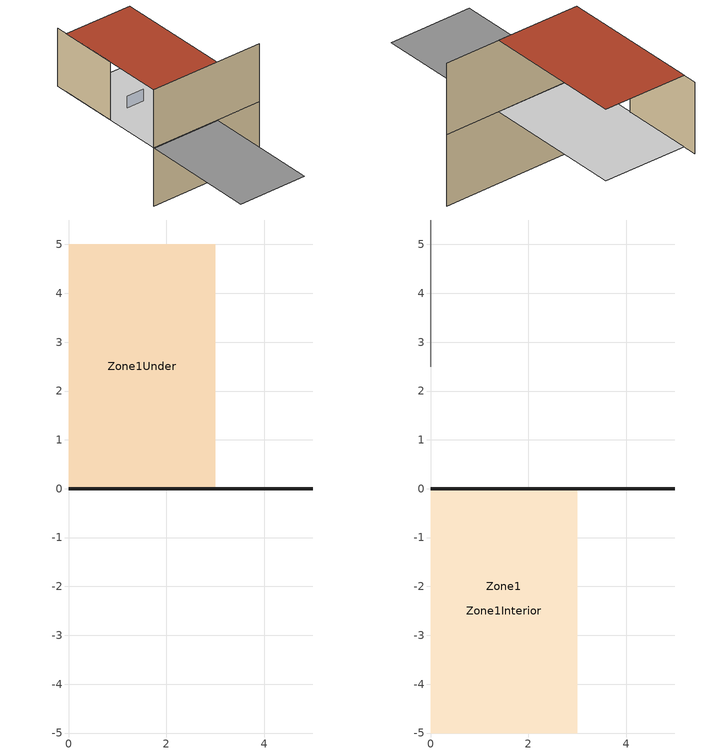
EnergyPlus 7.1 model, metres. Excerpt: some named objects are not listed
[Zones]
Zone1Under
 wall ground (ConcreteWall): 0,0 5,0 z-2.5:0
 ceiling inside (LayInTile): 0,5 0,0 3,0 3,5 z0
Zone1
 floor ground (ConcreteSlab): 0,-5 0,0 3,0 3,-5 z0
 floor adiabatic (ConcreteSlab): 0,-5 0,0 3,0 3,-5 z0
 wall outside (WoodStud): 0,0 5,0 z0:2.5
 wall adiabatic (WoodStud): 0,0 5,0 z0:2.5
 ceiling adiabatic (LayInTile): 0,5 0,0 3,0 3,5 z2.5
 roof outside (MetalDeck): 0,5 0,0 3,0 3,5 z2.5
Zone1Interior
 floor inside (ConcreteSlab): 0,-5 0,0 3,0 3,-5 z0
 wall inside (Woodstud): 0,2.5 0,5.5 z0:2.5
shading: 0,1.5 0.75,1.5 z1:1.5; 0,0 3,0 z0:2.5
[Building]
BuildingA1: 0, Suburbs, .04, .4, FullExterior, 25, 6
[Site:Location]
Site:LocationA1: 35, -75, -6, 30
[SizingPeriod:DesignDay]
SizingPeriod:DesignDay: 1, 1, Tuesday, 35, 0, DefaultMultipliers, , Wetbulb, 32, , , , , 100965, 10, 90, No, No, No, ASHRAEClearSky, , , 0, 0, 0
[SizingPeriod:WeatherFileDays]
SizingPeriod:WeatherFileDaysA1: 1, 1, 12, 31, Tuesday, Yes, Yes
[SizingPeriod:WeatherFileConditionType]
SizingPeriod:WeatherFileConditionTypeA1: SummerExtreme, Tuesday, Yes, Yes
[Site:WeatherStation]
10.0: 0.14, 270, 1.5
[Site:HeightVariation]
0.22: 370, 0.0065
[Site:GroundTemperature:BuildingSurface]
18, 18, 18, 18, 18, 18, 18, 18, 18, 18, 18, 18
[Site:GroundTemperature:FCfactorMethod]
13, 13, 13, 13, 13, 13, 13, 13, 13, 13, 13, 13
[Site:GroundTemperature:Shallow]
13, 13, 13, 13, 13, 13, 13, 13, 13, 13, 13, 13
[Site:GroundTemperature:Deep]
16, 16, 16, 16, 16, 16, 16, 16, 16, 16, 16, 16
[Site:GroundReflectance]
0.2, 0.2, 0.2, 0.2, 0.2, 0.2, 0.2, 0.2, 0.2, 0.2, 0.2, 0.2
[Site:GroundReflectance:SnowModifier]
1, 1
[Site:WaterMainsTemperature]
Schedule: Site:WaterMainsTemperatureA2, 18, 10
[Site:Precipitation]
ScheduleAndDesignLevel: 1, ScheduleAndDesignLevelA2, 1
[WindowProperty:ShadingControl]
WindowProperty:ShadingControlA1: InteriorShade, InteriorShade, OnNightIfLowInsideTempAndOffDay, ScheduleNamesA5, 22, No, No, InteriorShade, FixedSlatAngle, A10
[WindowProperty:AirflowControl]
WindowProperty:AirflowControlA1: IndoorAir, OutdoorAir, 0, AlwaysOnAtMaximumFlow, No
[WindowProperty:StormWindow]
WindowProperty:StormWindowA1: StormGlassLayerName, 0.05, 3, 1, 6, 1
[HeatBalanceSettings:ConductionFiniteDifference]
CrankNicholsonSecondOrder: 3, 1, 0.002
[WeatherProperty:SkyTemperature]
ScheduleValue, RunPeriod:CustomRange
[RoofIrrigation]
Schedule: RoofIrrigationA2, 40
[GeometryTransform]
XY: 1, 1
[Zone]
ZoneA1: 0, 0, 0, 0, 1, 1, 0, 0, 0, , , Yes
[ZoneGroup]
ZoneGroupA1: ZoneListName, 1
[InternalMass]
InternalMassA1: WoodStud, Zone1Interior, 20
[Shading:Overhang]
Shading:OverhangA1: None, , 90
[Shading:Overhang:Projection]
Shading:overhang:ProjectionA1: None, , 90
[Shading:Fin]
Shading:FinA1: None, , , , 90, , , , , 90
[Shading:Fin:Projection]
Shading:Fin:ProjectionA1: None, , , , 90, , , , , 90
[ShadingProperty:Reflectance]
ShadingProperty:ReflectanceA1: 0.2, 0.2, 0, Glaze
[SurfaceControl:MovableInsulation]
SurfaceControl:MovableInsulationA1: SurfaceName, Insulation, ScheduleName
[SurfaceProperty:OtherSideCoefficients]
SurfaceProperty:OtherSideCoefficientsA1: 0.01, 0, 1, 0, 0, 0, 0, ConstTSched, No, 24, 0
[SurfaceProperty:OtherSideConditionsModel]
SurfaceProperty:OtherSideConditionsModelA1: GapConvectionRadiation
[SurfaceProperties:VaporCoefficients]
SurfaceProperties:VaporCoefficientsA1: No, 0, No, 0
[SurfaceProperty:ExteriorNaturalVentedCavity]
SurfaceProperty:ExteriorNaturalVentedCavityA1: BoundCondModName, 0.35, 0.5, 0.5, 1, 0.25, 1, MediumRough, 0.25, 0.65, A4, A5, A6, A7, A8, A9, A10, A11, A12, A13
[ZoneProperty:UserViewFactors:bySurfaceName]
ZoneProperty:UserViewFactors:bySurfaceNameA1: A2, A3, , A4, A5, , A6, A7, , A8, A9, , A10, A11, , A12, A13, , A14, A15, , A16, A17, , A18, A19, , A20, A21, , A22, A23, , A24, A25, , A26, A27, , A28, A29, , A30, A31, , A32, A33, , A34, A35, , A36, A37, , A38, A39, , A40, A41, , A42, A43, , A44, A45, , A46, A47, , A48, A49, , A50, A51, , A52, A53, , A54, A55, , A56, A57, , A58, A59, , A60, A61, , A62, A63, , A64, A65, , A66, A67, , A68, A69, , A70, A71, , A72, A73, , A74, A75, , A76, A77, , A78, A79, , A80, A81, , A82, A83, , A84, A85, , A86, A87, , A88, A89, , A90, A91, , A92, A93, , A94, A95, , A96, A97, , A98, A99, , A100, A101, , A102, A103, , A104, A105, , A106, A107, , A108, A109, , A110, A111, , A112, A113, , A114, A115, , A116, A117, , A118, A119, , A120, A121, , A122, A123, , A124, A125, , A126, A127, , A128, A129, , A130, A131, , A132, A133, , A134, A135, , A136, A137, , A138, A139, , A140, A141, , A142, A143, , A144, A145, , A146, A147, , A148, A149, , A150, A151, , A152, A153, , A154, A155, , A156, A157, , A158, A159, , A160, A161, , A162, A163, , A164, A165, , A166, A167, , A168, A169, , A170, A171, , A172, A173, , A174, A175, , A176, A177, , A178, A179, , A180, A181, , A182, A183, , A184, A185, , A186, A187, , A188, A189, , A190, A191, , A192, A193, , A194, A195, , A196, A197, , A198, A199, , A200, A201, , A202, A203, , A204, A205, , A206, A207, , A208, A209, , A210, A211, , A212, A213, , A214, A215, , A216, A217, , A218, A219, , A220, A221, , A222, A223, , A224, A225, , A226, A227, , A228, A229, , A230, A231, , A232, A233, , A234, A235, , A236, A237, , A238, A239, , A240, A241, , A242, A243
[GroundHeatTransfer:Control]
GroundHeatTransfer:ControlA1: No, No
[GroundHeatTransfer:Slab:Materials]
2: 0.16, 0.4, 0.94, 0.86, 6, 0.25, 6.13, 9.26
[GroundHeatTransfer:Slab:MatlProps]
2300.0: 1200, 650, 1200, 0.9, 1
[GroundHeatTransfer:Slab:BoundConds]
FALSE: TRUE, , FALSE
[GroundHeatTransfer:Slab:BldgProps]
10: 0, 10, 22, 22, 22, 22, 22, 22, 22, 22, 22, 22, 22, 22, 22, 22
[GroundHeatTransfer:Slab:Insulation]
0.0: 0, 0, 0, 0
[GroundHeatTransfer:Slab:EquivalentSlab]
1.5: 0.1, 15, 15
[GroundHeatTransfer:Slab:AutoGrid]
10: 10, 0.1, 15, 15
[GroundHeatTransfer:Slab:ManualGrid]
1: 1, 1, 1, 1
[GroundHeatTransfer:Slab:XFACE]

[GroundHeatTransfer:Slab:YFACE]

[GroundHeatTransfer:Slab:ZFACE]

[GroundHeatTransfer:Basement:SimParameters]
0.1: 15
[GroundHeatTransfer:Basement:MatlProps]
3: 2243, 2243, 311, 1500, 2000, 449, 880, 880, 1530, 840, 720, 1530, 1.4, 1.4, 0.09, 1.1, 1.9, 0.12
[GroundHeatTransfer:Basement:Insulation]
5.0: TRUE
[GroundHeatTransfer:Basement:SurfaceProps]
0.16: 0.4, 0.94, 0.86, 6, 0.25, FALSE
[GroundHeatTransfer:Basement:BldgData]
0.2: 0.1, 0.3, 0.2, 0.1
[GroundHeatTransfer:Basement:Interior]
TRUE: 0.92, 4.04, 3.08, 6.13, 9.26, 8.29
[GroundHeatTransfer:Basement:ComBldg]
22: 22, 22, 22, 22, 22, 22, 22, 22, 22, 22, 22, 0
[GroundHeatTransfer:Basement:EquivSlab]
0.95: TRUE
[GroundHeatTransfer:Basement:EquivAutoGrid]
15: 0.1, 2
[GroundHeatTransfer:Basement:AutoGrid]
15: 3, 5, 0, 0.1, 2
[GroundHeatTransfer:Basement:ManualGrid]
1: 1, 1, 1, 5, 5, 5
[GroundHeatTransfer:Basement:XFACE]

[GroundHeatTransfer:Basement:YFACE]

[GroundHeatTransfer:Basement:ZFACE]

[RoomAirModelType]
RoomAirModelTypeA1: Zone1, Mixing, Direct
[RoomAir:TemperaturePattern:UserDefined]
RoomAir:TemperaturePattern:UserDefinedA1: Zone1, AvailSched, PattConSched
[RoomAir:TemperaturePattern:ConstantGradient]
RoomAir:TemperatuerPattern:ConstantGradientA1: 1, 2, 2, 5, 1
[RoomAir:TemperaturePattern:TwoGradient]
RoomAir:TemperaturePattern:TwoGradientA1: 2, 1.5, 2, 2, 1, 2, OutdoorDryBulbTemperature, 38, 22, 500, 200
[RoomAir:TemperaturePattern:NondimensionalHeight]
RoomAir:TemperatuerPattern:NondimensionalHeightA1: 1, 2, 2, 5, .5, 10, .5, 10
[RoomAir:TemperaturePattern:SurfaceMapping]
RoomAir:TemperatuerPattern:SurfaceMappingA1: 1, 2, 2, 5, A2, 2, A3, 2, A4, , A5, , A6, , A7, , A8, , A9, , A10, , A11, , A12, , A13, , A14, , A15, , A16, , A17, , A18, , A19, , A20, , A21, , A22
[RoomAir:Node]
RoomAir:NodeA1: Ceiling, Zone1, 2, A4, A5, A6, A7, A8, A9, A10, A11, A12, A13, A14, A15, A16, A17, A18, A19, A20, A21, A22, A23, A24
[RoomAirSettings:OneNodeDisplacementVentilation]
Zone1: 0.6, 0.3
[RoomAirSettings:ThreeNodeDisplacementVentilation]
Zone1: GainDistSched, 1, 1.1, 1.1, 0.4
[RoomAirSettings:CrossVentilation]
Zone1: GainDistSched, Recirculation
[RoomAirSettings:UnderFloorAirDistributionInterior]
Zone1: , , , , 1.2, 1.1, 0.4, Swirl, 1.7
[RoomAirSettings:UnderFloorAirDistributionExterior]
RoomAirSettings:UnderFloorAirDistributionExteriorA1: , , , , 1.2, 1.1, 0.4, Swirl, 1.7
[People]
PeopleA1: Zone1, NumPeopSched, People, 5, 0.33, 3, 0.5, , ActLevSched, 3.82E-8, No, ZoneAveraged
[Lights]
LightsA1: Zone1, LightSched, LightingLevel, 500, 33, 100, 0, 0, 0, 1, General, No, 0, 0
[ElectricEquipment]
ElectricEquipmentA1: Zone1, ElecEqSched, EquipmentLevel, 500, 33, 100, 0, 0, 0, General
[GasEquipment]
GasEquipmentA1: Zone1, EquipmentLevel, EquipmentLevel, 300, 20, 60, 0, 0, 0, 0, General
[HotWaterEquipment]
HotWaterEquipmentA1: Zone1, HotWatEqSched, EquipmentLevel, 300, 20, 60, 0, 0, 0, General
[SteamEquipment]
SteamEquipmentA1: Zone1, SteamEqSched, EquipmentLevel, 0, 0, 0, 0, 0, 0, General
[OtherEquipment]
OtherEquipmentA1: Zone1, OthEqSched, EquipmentLevel, 100, 6.75, 20, 0, 0, 0
[ZoneBaseboard:OutdoorTemperatureControlled]
ZoneBaseboard:OutdoorTemperatureControlledA1: Zone1, ZoneBasOutTConSched, 1000, 5, 500, 40, 0, General
[ZoneContaminantSourceAndSink:CarbonDioxide]
ZoneContaminantSourceAndSink:CarbonDioxideA1: Zone1, 0.5, SourceAndSinkSched
[ZoneContaminantSourceAndSink:GenericContaminant:Constant]
ZoneContaminantSourceAndSink:GenereicContaminant:ConstantA1: Zone1, 0.1, GenSched, 0.1, RemSched
[SurfaceContaminantSourceAndSink:GenericContaminant:PressureDriven]
SurfaceContaminantSourceAndSink:GenericContaminant:PressureDrivenA1: Zone1, 0.1, GenSched, 0.1
[ZoneContaminantSourceAndSink:GenericContaminant:CutoffModel]
ZoneContaminantSourceAndSink:GenericContaminant:CutoffModelA1: Zone1, 0.1, DesGenRateSched, 2
[ZoneContaminantSourceAndSink:GenericContaminant:DecaySource]
ZoneContaminantSourceAndSink:GenericContaminant:Decay SourceA1: Zone1, 0.1, InEmRateSched, 60
[SurfaceContaminantSourceAndSink:GenericContaminant:BoudaryLayerDiffusion]
SurfaceContaminantSourceAndSink:GenericContaminant:BoundaryLayerDiffusionA1: Zone1, 0.1, MassTransSched, 1
[SurfaceContaminantSourceAndSink:GenericContaminant:DepositionVelocitySink]
SurfaceContaminantSourceAndSink:GenericContaminant:DepositionVelocitySinkA1: Zone1, 0.1, DepVelSched
[ZoneContaminantSourceAndSink:GenericContaminant:DepositionRateSink]
ZoneContaminantSourceAndSink:GenericContaminant:DepositionRateSinkA1: Zone1, 0.1, DeposSched
[Daylighting:Controls]
Xone1: 1, 0, 0, 0.8, , , 0.8, 1, 0, 500, 500, 1, 90, 22, 0.3, 0.2, 1, 1
[DaylightingDevice:Tubular]
DaylightingDevice:TubularA1: Dome1, Diff1, Glass, 1, 3, 0.28, A5, 0, A6, 0, A7, 0, A8, 0
[DaylightingDevice:Shelf]
DaylightingDevice:ShelfA1: Window1, A3, A4, A5, 0.5
[DaylightingDevice:LightWell]
Window1: 0, 0.1, 0.1, 0
[ZoneInfiltration:DesignFlowRate]
ZoneInfiltration:DesignFlowRateA1: Zone1, ZoneInfilSched, Flow/Zone, 5, 2, 2, 15, 1, 0, 0, 0
[ZoneInfiltration:EffectiveLeakageArea]
ZoneInfiltration:EffectiveLeakageAreaA1: Zone1, ZoneInfilSched, 0.5, 1, 2
[ZoneInfiltration:FlowCoefficient]
ZoneInfiltration:FlowCoefficientA1: Zone1, ZoneInfilSched, 1, 0.3, 0.67, 0.5, 0.5
[ZoneVentilation:DesignFlowRate]
ZoneVentilation:DesignFlowRateA1: Zone1, ZoneVentSched, Flow/Zone, 2, 0.18, 0.4, 2, Natural, 0, 1, 1, 0, 0, 0, -100, A6, 100, A7, -100, A8, -100, A9, 100, A10, 40
[ZoneVentilation:WindandStackOpenArea]
ZoneVentilation:WindandStackOpenAreaA1: Zone1, 0, OpenAreaFracSchedule, , 0, 0, , -100, A4, 100, A5, -100, A6, -100, A7, 100, A8, 40
[ZoneAirBalance:OutdoorAir]
ZoneAirBalance:OutdoorAirA1: Zone1, Quadrature, 0, IndOutAirSched
[ZoneMixing]
ZoneMixingA1: Zone1, ZoneMixSched, Flow/Zone, 2, 0.18, 0.4, 2, SourceZone, 0, A6, A7, A8, A9, A10, A11, A12
[ZoneCrossMixing]
ZoneCrossMixingA1: Zone1, ZoneCrossMixSched, Flow/Zone, 2, 0.18, 0.4, 2, SourceZone, 0, A6, A7, A8, A9, A10, A11, A12
[ZoneRefrigerationDoorMixing]
ZoneRefrigerationDoorMixingA1: Zone1, Zone2, ZoneSched, 3, 9, None
[ZoneEarthtube]
Zone1: ZoneSched, 3, 22, 32, 10, Natural, 0, 1, 1, 0.2, 15, 200, 3, HeavyAndDamp, 0, 0, 0, 1, 0, 0, 0
[ZoneCoolTower:Shower]
ZoneCoolTower:ShowerA1: AvailSched, Zone1, , WindDrivenFlow, A6, 5, 5, 1, 5, 22, 0.05, 0.5, 550
[ZoneThermalChimney]
ZoneThermalChimneyA1: Zone1, AvailSched, 0.1, 0.7, 0.8, Zone1, 2, 1, 1.5, A5, , , , A6, , , , A7, , , , A8, , , , A9, , , , A10, , , , A11, , , , A12, , , , A13, , , , A14, , , , A15, , , , A16, , , , A17, , , , A18, , , , A19, , , , A20, , , , A21, , , , A22, , , , A23
[Exterior:Lights]
Exterior:LightsA1: ExtLightsSched, 500, AstronomicalClock, General
[Exterior:FuelEquipment]
ExteriorFuelEquipment: Electricity, ExteriorFuelEquipSched, 500, General
[Exterior:WaterEquipment]
ExteriorWaterEquipment: Water, ExteriorWaterEquipSched, 200, General
[HVACTemplate:Thermostat]
HVACTemplate:ThermostatA1: , 22, , 32
[HVACTemplate:Zone:FanCoil]
Zone1: , , , , Flow/Person, 0.00944, 0, 0, SysAvailSched, 0.7, 75, 0.9, 1, ChilledWater, CoolCoilAvailSched, 14, HotWater, HeatCoilAvailSched, 50
[HVACTemplate:Zone:PTAC]
Zone1: , , , , , , Flow/Person, 0.00944, 0, 0, SysAvailSched, Cycling, Drawthrough, 0.7, 75, 0.9, SingleSpeedDX, CoolCoilAvailSched, , , 3, Electric, HeatCoilAvailSched, , 0.8, 0
[HVACTemplate:Zone:PTHP]
Zone1: , , , , , , Flow/Person, 0.00944, 0, 0, SysAvailSched, Cycling, Drawthrough, 0.7, 75, 0.9, SingleSpeedDX, CoolCoilAvailSched, , , 3, SingleSpeedDXHeatPump, HPHeatCoilAvailSched, , 2.75, -8, 5, ReverseCycle, Timed, 0.058333, Electric, SupHeatCoilAvailSched, , 21, 0.8, 0
[HVACTemplate:Zone:Unitary]
Zone1: SingleSpeedDX, , , , , Flow/Person, 0.00944, 0, 0, , , None, BasHeatAvailSched
[HVACTemplate:Zone:VAV]
Zone1: SingleSpeedDX, , , , , Constant, 0.2, 1, 0.5, Flow/Person, 0.00944, 0, 0, None, ReheatCoilAvailSched, Reverse, , , 35, DesSpecOutAirObj, , , None, BasHeatAvailSched
[HVACTemplate:Zone:VAV:FanPowered]
Zone1: DXSingleSpeed, , , , , , , Parallel, , Flow/Person, 0.00944, 0, 0, Electric, ReheatCoilAvailSched, 0.7, 1000, 0.9, , , None, BasHeatAvailSched
[HVACTemplate:Zone:WaterToAirHeatPump]
Zone1: , , , , , , Flow/Person, 0.00944, 0, 0, SysAvailSched, Cycling, Drawthrough, 0.7, 75, 0.9, Coil:Cooling:WaterToAirHeatPump:EquationFit, , , 3.5, Coil:Heating:WaterToAirHeatPump:EquationFit, , 4.2, SupHeatCoilAvailSched, , 2.5, 60, 0.01, 60
[HVACTemplate:System:Unitary]
HVACTemp:System:UnitaryA1: SysAvailSched, ConZoneThermLoc, , Cycling, 0.7, 600, 0.9, 1, SingleSpeedDX, CoolCoilAvailSched, 12.8, , , 3, Electric, HeatCoilAvailSched, 50, , 0.8, 0, , , MinOutAirSched, NoEconomizer, NoLockout, , , , , , , BlowThrough, StayOff, NightCycConZone, None, 0.7, 0.65, None, A19, 60, None, HumAvailSched, 0.000001, 2690, HumConZone, 30
[HVACTemplate:System:UnitaryHeatPump:AirToAir]
HVACTemplate:System:UnitaryHeatPump:AirToAirA1: SysAvailSched, ConZoneThermLoc, , , , Cycling, BlowThrough, 0.7, 600, 0.9, 1, SingleSpeedDX, CoolCoilAvailSched, 12.8, , , 3, SingleSpeedDXHeatPump, HPHeatCoilAvailSched, 50, , 2.75, -8, 5, ReverseCycle, Timed, 0.058333, Electric, SupHeatCoilAvailSched, , 21, 0.8, 0, 0, 0, MinOutAirSched, NoEconomizer, NoLockout, , , , , , , StayOff, NightCycConZone, None, 0.7, 0.65, None, HumAvailSched, 0.000001, 2690, HumConZone, 30
[HVACTemplate:System:VAV]
HVACTemplate:System:VAVA1: SysAvailSched, , , 0.7, 1000, 0.9, 1, ChilledWater, CoolCoilAvailSched, , 12.8, None, HeatCoilAvailSched, HeatCoilSetSched, 10, 0.8, 0, None, PreheatCoilAvailSched, PreheatCoilSetSched, 7.2, 0.8, 0, , , ProportionalMinimum, MinOutAirSched, NoEconomizer, NoLockout, , , , , , , DrawThrough, InletVaneDampers, StayOff, NightCycConZone, None, 0.7, 0.65, None, None, None, DehumConZone, 60, None, HumAvailSched, 0.000001, 2690, HumConZone, 30
[HVACTemplate:System:PackagedVAV]
HVACTemplate:System:PackagedVAVA1: SysAvailSched, , , DrawThrough, 0.7, 1000, 0.9, 1, TwoSpeedDX, CoolCoilAvail, ColCoilSetSched, 12.8, , , 3, None, HeatCoilAvailSched, HeatCoilSetSched, 10, , 0.8, 0, , , ProportionalMinimum, MinOutAirSched, NoEconomizer, NoLockout, , , , , , , InletVaneDampers, StayOff, NightCycConZone, None, 0.7, 0.65, None, None, None, DehumConZone, 60, None, HumAvailSched, 0.000001, 2960, HumConZone, 30
[HVACTemplate:System:DedicatedOutdoorAir]
HVACTemplate:System:DedicatedOutdoorAirA1: SysAvailSched, DirectIntoZone, , 0.7, 1000, 0.9, 1, DrawThrough, None, CoolCoilAvailSched, None, 12.8, CoolCoilSetSched, 15.6, 15.6, 12.8, 23.3, , , 3, HotWater, HeatCoilAvailSched, FixedSetPoint, 12.2, HeatCoilSetSched, 15, 7.8, 12.2, 12.2, 0.8, 0, None, 0.7, 0.65, Plate, None, None, 0.00924, None, HumAvailSched, 0.000001, 2690, 0.003
[HVACTemplate:Plant:ChilledWaterLoop]
HVACTemplate:Plant:ChilledWaterLoopA1: PumpSched, Intermittent, Default, ChillPlantEqOpSchemes, , 7.22, ConstantPrimaryNoSecondary, 179352, 179352, Default, , , , 29.4, 179352, None, 12.2, 15.6, 6.7, 26.7, SinglePump, SinglePump, SinglePump, Yes, Yes, Yes, Yes, Water, 6.67, , Sequential, Sequential
[HVACTemplate:Plant:Chiller]
HVACTemplate:Plant:ChillerA1: DistrictChilledWater, , 5.5, WaterCooled, Priority, 1, 0, 1, 1, 0.25, 5
[HVACTemplate:Plant:Tower]
HAVCTemplate:Plant:TowerA1: SingleSpeed, , , , , , Priority, 1
[HVACTemplate:Plant:HotWaterLoop]
HVACTemplate:Plant:HotWaterLoopA1: PumpSched, Intermittent, Default, , , 82, ConstantFlow, 179352, None, 82.2, -6.7, 65.6, 10, SinglePump, Yes, Yes, Water, 11, , Sequential
[HVACTemplate:Plant:Boiler]
HVACTemplate:Plant:BoilerA1: HotWaterBoiler, , 0.8, NaturalGas, Priority, 1, 0, 1.1, 1, 100
[HVACTemplate:Plant:MixedWaterLoop]
HVACTemplate:Plant:MixedWaterLoopA1: PumpSched, Intermittent, Default, , , 33, , 20, ConstantFlow, 179352, SinglePump, Yes, Yes, Water, 5.6, Sequential
[Sizing:Zone]
Zone1: 18, 38, 0.3, 0.3, DesSpecOutAirObj, , , DesignDay, 0, .000762, 0, 0, DesignDay, 0, .002032, .1415762, 0.3, DesSpecZoneAirDisObj
[Sizing:System]
Sizing:SystemA1: Sensible, , 0.6, 34, 0.4, 20, 0.2, 18, 38, NonCoincident, No, No, 0.008, 0.008, DesignDay, 0, DesignDay, 0, ZoneSum, 1
[Sizing:Plant]
Sizing:PlantA1: Heating, 38, 18
[ZoneControl:Thermostat]
ZoneControl:ThermostatA1: Zone1, ConTypeSched, ThermostatSetpoint:SingleHeatingOrCooling, ThermostatSetpoint:SingleHeatingOrCooling
[ZoneControl:Thermostat:OperativeTemperature]
ZoneControl:Thermostat:ControlTypeNamesA1: Constant, 0.4, RadFracSched
[ZoneControl:Thermostat:ThermalComfort]
ZoneControl:Thermostat:ThermalComfortA1: Zone1, PeopleAverage, PeopleNames, 0, 50, ThermComConTypeSched, ThermalComfort:Fanger:SingleHeatingOrCooling, ThermalComfort:Fanger:SingleHeatingOrCooling
[ZoneControl:Thermostat:TemperatureAndHumidity]
ZoneControl:Thermostat:TemperatureAndHumidityA1: DehumRelHumSetSched, Overcool, Constant, 1.7, OverRangeSched, 3.6
[ZoneControl:ContaminantController]
ZoneControl:ContaminantControllerA1: Zone1, CO2ConAvailSched, CO2SetSched, MinCO2ConSched, GenConConAvailSched, GenConSetSched
[ZoneHVAC:IdealLoadsAirSystem]
ZoneHVAC:IdealLoadsAirSystemA1: AvailSched, ZoneSupAirNode, , 50, 13, 0.0156, 0.0077, NoLimit, , , NoLimit, , , HeatAvailSched, CoolAvailSched, ConstantSensibleHeatRatio, 0.7, None, DesSpecOutAirObj, OutAirInNode, None, NoEconomizer, None, 0.7, 0.65
[ZoneHVAC:FourPipeFanCoil]
ZoneHVAC:FourPipeFanCoil1: AvailSched, CyclingFan, 10, 0.33, 0.66, 10, OutAirSched, AirInNode, AirOutNode, OutdoorAir:Mixer, OutAirMix, Fan:OnOff, SupAirFan, CoilSystem:Cooling:Water:HeatExchangerAssisted, CoolCoil, 10, 0, 0.001, Coil:Heating:Water, HeatCoil, 10, 0, 0.001
[ZoneHVAC:WindowAirConditioner]
ZoneHVAC:WindowAirConditionA1: AvailSched, 10, 10, AirInNode, AirOutNode, OutdoorAir:Mixer, OutAirMix, Fan:OnOff, SupAirFan, CoilSystem:Cooling:DX:HeatExchangerAssisted, DXCoolCoil, 0, Drawthrough, 0.001, AvailManList
[ZoneHVAC:PackagedTerminalAirConditioner]
ZoneHVAC:PackagedTerminalAirConditionerA1: AvailSched, AirInNode, AirOutNode, OutdoorAir:Mixer, OutAirMix, 2.5, 2.5, , 2.5, 2.5, , Fan:OnOff, SupAirFan, Coil:Heating:Water, HeatCoil, CoilSystem:Cooling:DX:HeatExchangerAssisted, CoolCoil, DrawThrough, 0, AvailManList
[ZoneHVAC:PackagedTerminalHeatPump]
ZoneHVAC:PackagedTerminalHeatPumpA1: AvailSched, AirInNode, AirOutNode, OutdoorAir:Mixer, OutAirMix, 2.5, 2.5, , 2.5, 2.5, , Fan:OnOff, SupAirFan, Coil:Heating:DX:SingleSpeed, HeatCoil, 0.001, -8, CoilSystem:Cooling:DX:HeatExchangerAssisted, CoolCoil, 0.001, Coil:Heating:Water, SupHeatCoil, 70, 21, DrawThrough, 0, AvailManList
[ZoneHVAC:WaterToAirHeatPump]
ZoneHVAC:WaterToAirHeatPumpA1: AvailSched, AirInNode, AirOutNode, OutdoorAir:Mixer, OutAirMix, 2.5, 2.5, , 2.5, 2.5, , Fan:OnOff, SupAirFan, Coil:Heating:WaterToAirHeatPump:VariableSpeedEquationFit, HeatCoil, Coil:Cooling:WaterToAirHeatPump:VariableSpeedEquationFit, CoolCoil, 2.5, 60, 0.01, 0, Coil:Heating:Water, SupHeatCoil, 70, 21, OutDryTempSensNode, BlowThrough, 0, AvailManList
[ZoneHVAC:Dehumidifier:DX]
ZoneHVAC:Dehumidifier:DCA1: AvailSched, AirInNode, AirOutNode, 150, 150, 5, WatRemCurve, EnFacCurve, PartLoadFracCorCurve, 10, 35, 0, CondCollWatStorTank
[ZoneHVAC:EnergyRecoveryVentilator]
ZoneHVAC:EnergyRecoverVentilatorA1: AvailSched, HeatExchanger, 5, 4, SupAirFan, ExAirFan, Controller, 0.01, 0.01
[ZoneHVAC:EnergyRecoveryVentilator:Controller]
ZoneHVAC:EnergyRecoveryVentilator:ControllerA1: , , , , , NoExhaustAirTemperatureLimit, NoExhaustAirEnthalpyLimit, TimDayEcoFlowConSched, No, HumConZone, 1, Yes
[ZoneHVAC:UnitVentilator]
ZoneHVAC:UnitVentilatorA1: AvailSched, 5, FixedTemperature, 0, MinOutAirSched, 10, MaxOutAirFracTempSched, AirInNode, AirOutNode, OutAirNode, ExAirNode, MixAirNode, Fan:VariableVolume, SupAirFan, HeatingAndCooling, Coil:Heating:Water, HeatCoil, 0.001, CoilSystem:Cooling:Water:HeatExchangerAssisted, CoolCoil, 0.001, AvailManList
[ZoneHVAC:UnitHeater]
ZoneHVAC:UnitHeaterA1: AvailSched, AirInNode, AirOutNode, Fan:VariableVolume, SupAirFan, 10, OnOff, Coil:Heating:Gas, A9, , 0, 0.001, AvailManList
[ZoneHVAC:OutdoorAirUnit]
ZoneHVAC:OutdoorAirUnitA1: AvailSched, Zone1, 10, OutAirSched, SupFan, DrawThrough, ExFan, , ExAirSched, NeutralControl, HighAirConTempSched, LowAirConTempSched, OutAirNode, AirOutNode, AirInNode, SupFanOutNode, OutAirUnitList
[ZoneHVAC:OutdoorAirUnit:EquipmentList]
ZoneHVAC:OutdoorAirUnit:EquipmentListA1: HeatExchanger:AirToAir:SensibleAndLatent, HeatExchanger, CoilSystem:Cooling:DX, DXCooling, Coil:Heating:Gas, Gas Heating
[ZoneHVAC:TerminalUnit:VariableRefrigerantFlow]
ZoneHVAC:TerminalUnit:VariableRefrigerantFlowA1: TermUnitAvail, TermUnitAirInNode, TermUnitAirOutNode, , , , , , , , SupAirFanOpModeSched, BlowThrough, Fan:ConstantVolume, SupAirFanObj, OutdoorAir:Mixer, OutAirMixObj, Coil:Cooling:DX:VariableRefrigerantFlow, CoolCoil, Coil:Heating:DX:VariableRefrigerantFlow, HeatCoilObj, 0, 0
[ZoneHVAC:Baseboard:RadiantConvective:Water]
ZoneHVAC:Baseboard:RadiantConvective:WaterA1: AvailSched, InNode, OutNode, 87.78, 0.063, , 10, 0.001, 0.5, 0.4, Surf1, 0.2, A6, , A7, , A8, , A9, , A10, , A11, , A12, , A13, , A14, , A15, , A16, , A17, , A18, , A19, , A20, , A21, , A22, , A23, , A24, , A25, , A26, , A27, , A28, , A29, , A30, , A31, , A32, , A33, , A34, , A35, , A36, , A37, , A38, , A39, , A40, , A41, , A42, , A43, , A44, , A45, , A46, , A47, , A48, , A49, , A50, , A51, , A52, , A53, , A54, , A55, , A56, , A57, , A58, , A59, , A60, , A61, , A62, , A63, , A64, , A65, , A66, , A67, , A68, , A69, , A70, , A71, , A72, , A73, , A74, , A75, , A76, , A77, , A78, , A79, , A80, , A81, , A82, , A83, , A84, , A85, , A86, , A87, , A88, , A89, , A90, , A91, , A92, , A93, , A94, , A95, , A96, , A97, , A98, , A99, , A100, , A101, , A102, , A103, , A104
[ZoneHVAC:Baseboard:RadiantConvective:Steam]
ZoneHVAC:Baseboard:RadiantConvective:SteamA1: AvailSched, InNode, OutNode, 5, 10, 0.001, 0.2, 0.2, Surf1, 0.2, A6, , A7, , A8, , A9, , A10, , A11, , A12, , A13, , A14, , A15, , A16, , A17, , A18, , A19, , A20, , A21, , A22, , A23, , A24, , A25, , A26, , A27, , A28, , A29, , A30, , A31, , A32, , A33, , A34, , A35, , A36, , A37, , A38, , A39, , A40, , A41, , A42, , A43, , A44, , A45, , A46, , A47, , A48, , A49, , A50, , A51, , A52, , A53, , A54, , A55, , A56, , A57, , A58, , A59, , A60, , A61, , A62, , A63, , A64, , A65, , A66, , A67, , A68, , A69, , A70, , A71, , A72, , A73, , A74, , A75, , A76, , A77, , A78, , A79, , A80, , A81, , A82, , A83, , A84, , A85, , A86, , A87, , A88, , A89, , A90, , A91, , A92, , A93, , A94, , A95, , A96, , A97, , A98, , A99, , A100, , A101, , A102, , A103, , A104
[ZoneHVAC:Baseboard:RadiantConvective:Electric]
ZoneHVAC:Baseboard:RadiantConvective:ElectricA1: AvailSched, 950, 1, 0.3, 0.3, Surf1, 0.2, A4, , A5, , A6, , A7, , A8, , A9, , A10, , A11, , A12, , A13, , A14, , A15, , A16, , A17, , A18, , A19, , A20, , A21, , A22, , A23, , A24, , A25, , A26, , A27, , A28, , A29, , A30, , A31, , A32, , A33, , A34, , A35, , A36, , A37, , A38, , A39, , A40, , A41, , A42, , A43, , A44, , A45, , A46, , A47, , A48, , A49, , A50, , A51, , A52, , A53, , A54, , A55, , A56, , A57, , A58, , A59, , A60, , A61, , A62, , A63, , A64, , A65, , A66, , A67, , A68, , A69, , A70, , A71, , A72, , A73, , A74, , A75, , A76, , A77, , A78, , A79, , A80, , A81, , A82, , A83, , A84, , A85, , A86, , A87, , A88, , A89, , A90, , A91, , A92, , A93, , A94, , A95, , A96, , A97, , A98, , A99, , A100, , A101, , A102
[ZoneHVAC:Baseboard:Convective:Water]
ZoneHVAC:Baseboard:Convective:WaterA1: AvailSched, InNode, OutNode, 20, 10, 0.001
[ZoneHVAC:Baseboard:Convective:Electric]
ZoneHVAC:Baseboard:Convective:ElectricA1: AvailSched, 950, 1
[ZoneHVAC:LowTemperatureRadiant:VariableFlow]
ZoneHVAC:LowTemperatureRadiant:VariableFlowA1: AvailSched, Zone1, Surf1, 0.013, , MeanAirTemperature, , HeatWatInNode, HeatWatOutNode, 0.5, HeatConTempSched, , CoolWatInNode, CoolWatOutNode, 0.5, CoolConTempSched, SimpleOff, 1
[ZoneHVAC:LowTemperatureRadiant:ConstantFlow]
ZoneHVAC:LowTemperatureRadiant:ConstantFlowA1: AvailSched, Zone1, Surf1, 0.013, , MeanAirTemperature, 3, PumpFlowRateSched, 179352, 1000, 0.9, 0, HeatWatInNode, HeatWatOutNode, HeatHighWatTempSched, HeatLowWatTempSched, HeatHighConTempSched, HeatLowConTempSched, CoolWatInNode, CoolWatOutNode, CoolHighWatTempSched, CoolLowWatTempSched, CoolHighConTempSched, CoolLowConTempSched, SimpleOff, 1
[ZoneHVAC:LowTemperatureRadiant:Electric]
ZoneHVAC:LowTemperatureRadiant:ElectricA1: AvailSched, Zone1, Surf1, , MeanAirTemperature, 0, HeatSetTempSched
[ZoneHVAC:LowTemperatureRadiant:SurfaceGroup]
ZoneHVAC:LowTemperatureRadiant:SurfaceGroupA1: Surf1, 0.3, Surf2, 0.3, A4, 0.2, A5, 0.2, A6, , A7, , A8, , A9, , A10, , A11, , A12, , A13, , A14, , A15, , A16, , A17, , A18, , A19, , A20, , A21, , A22, , A23, , A24, , A25, , A26, , A27, , A28, , A29, , A30, , A31, , A32, , A33, , A34, , A35, , A36, , A37, , A38, , A39, , A40, , A41, , A42, , A43, , A44, , A45, , A46, , A47, , A48, , A49, , A50, , A51, , A52, , A53, , A54, , A55, , A56, , A57, , A58, , A59, , A60, , A61, , A62, , A63, , A64, , A65, , A66, , A67, , A68, , A69, , A70, , A71, , A72, , A73, , A74, , A75, , A76, , A77, , A78, , A79, , A80, , A81, , A82, , A83, , A84, , A85, , A86, , A87, , A88, , A89, , A90, , A91, , A92, , A93, , A94, , A95, , A96, , A97, , A98, , A99, , A100, , A101
[ZoneHVAC:HighTemperatureRadiant]
ZoneHVAC:HighTemperatureRadiantA1: AvailSched, Zone1, 975, Electric, 0.9, 0.7, 0, 0, OperativeTemperature, 2, HeatSetTempSched, 0.3, Surf1, 0.3, Surf2, 0.2, A9, 0.2, A10, , A11, , A12, , A13, , A14, , A15, , A16, , A17, , A18, , A19, , A20, , A21, , A22, , A23, , A24, , A25, , A26, , A27, , A28, , A29, , A30, , A31, , A32, , A33, , A34, , A35, , A36, , A37, , A38, , A39, , A40, , A41, , A42, , A43, , A44, , A45, , A46, , A47, , A48, , A49, , A50, , A51, , A52, , A53, , A54, , A55, , A56, , A57, , A58, , A59, , A60, , A61, , A62, , A63, , A64, , A65, , A66, , A67, , A68, , A69, , A70, , A71, , A72, , A73, , A74, , A75, , A76, , A77, , A78, , A79, , A80, , A81, , A82, , A83, , A84, , A85, , A86, , A87, , A88, , A89, , A90, , A91, , A92, , A93, , A94, , A95, , A96, , A97, , A98, , A99, , A100, , A101, , A102, , A103, , A104, , A105, , A106
[ZoneHVAC:VentilatedSlab]
ZoneHVAC:VentilatedSlabA1: AvailSched, Zone1, Surf1, 10, FixedTemperature, 0, MinOutAirSched, 10, MaxOutAirFracTempSched, SlabOnly, 0.05, 0.05, 2, OutdoorDryBulbTemperature, HeatHighAirTempSched, HeatLowAirTempSched, HeatHighConTempSched, HeatLowConTempSched, CoolHighAirTempSched, CoolLowAirTempSched, CoolHighConTempSched, CoolLowConTempSched, RetAirNode, SlabInNode, , OutAirNode, RelAirNode, OutAirMixOutNode, FanOutNode, Fan, HeatingAndCooling, Coil:Heating:Gas, HeatCoil, HotWatSteamInNode, CoilSystem:Cooling:Water:HeatExchangerAssisted, CoolCoil, ColdWatInNode
[ZoneHVAC:VentilatedSlab:SlabGroup]
ZoneHVAC:VentilatedSlab:SlabGroupA1: Zone1, Surf1, 0.05, 0.1, 0.01, SlabInNode, SlabOutNode, A6, A7, , , , A8, A9, A10, A11, , , , A12, A13, A14, A15, , , , A16, A17, A18, A19, , , , A20, A21, A22, A23, , , , A24, A25, A26, A27, , , , A28, A29, A30, A31, , , , A32, A33, A34, A35, , , , A36, A37, A38, A39, , , , A40, A41
[AirTerminal:SingleDuct:Uncontrolled]
AirTerminal:SingleDuct:UncontrolledA1: AvailSched, ZoneSupAirNode, 10
[AirTerminal:SingleDuct:ConstantVolume:Reheat]
AirTerminal:SingleDuct:ConstantVolume:ReheatA1: AvailSched, AirOutNode, AirInNode, , A5, Coil:Heating:Gas, ReheatCoil, , 0, 0.001, 35
[AirTerminal:SingleDuct:VAV:NoReheat]
AirTerminal:SingleDuct:VAV:NoReheatA1: AvailSched, AirOutNode, AirInNode, , Constant, 0.5, , A6, A7
[AirTerminal:SingleDuct:VAV:Reheat]
AirTerminal:SingelDuct:VAV:ReheatA1: AvailSched, DampAirOutNode, AirInNode, , Constant, 0.5, , A6, Coil:Heating:Gas, ReheatCoil, , , AirOutNode, 0.001, Normal, , , 35, DesSpecOutAirObj
[AirTerminal:SingleDuct:VAV:Reheat:VariableSpeedFan]
AirTerminal:SingleDuct:VAV:Reheat:VariableSpeedFanA1: AvailSched, 10, 10, 0.5, A3, A4, A5, A6, Fan:VariableVolume, A8, Coil:Heating:Gas, A10, , 0, 0.001
[AirTerminal:SingleDuct:VAV:HeatAndCool:NoReheat]
AirTerminal:SingleDuct:VAV:HeatAndCool:NoReheatA1: AvailSched, AirOutNode, AirInNode, , 0.5
[AirTerminal:SingleDuct:VAV:HeatAndCool:Reheat]
AirTerminal:SingleDuct:VAV:HeatAndCool:ReheatA1: AvailSched, DampAirOutNode, AirInNode, , 0.3, A5, Coil:Heating:Gas, ReheatCoil, , 0, AirOutNode, 0.001, 35
[AirTerminal:SingleDuct:SeriesPIU:Reheat]
AirTerminal:SingleDuct:SeriesPIU:ReheatA1: Availsched, 10, 10, 0, SupAirInNode, SecAirInNode, OutNode, ReheatCoilAirInNode, ZoneMix, Fan, Coil:Heating:Gas, ReheatCoil, , 0, A11, 0.001
[AirTerminal:SingleDuct:ParallelPIU:Reheat]
AirTerminal:SingleDuct:ParallelPIU:ReheatA1: AvailSched, 10, 10, 0, 0.5, SupAirInNode, SecAirInNode, OutNode, ReheatCoilAirInNode, ZoneMix, Fan, Coil:Heating:Gas, ReheatCoil, , 0, A11, 0.001
[AirTerminal:SingleDuct:ConstantVolume:FourPipeInduction]
AirTerminal:SingleDuct:ConstantVolume:FourPipeInductionA1: AvailSched, 10, 1, SupAirInNode, IndAirInNode, AirOutNode, A6, A7, Coil:Heating:Water, HeatCoil, , 0, 0.001, Coil:Cooling:Water, CoolCoil, , 0, 0.001, ZoneMix
[AirTerminal:SingleDuct:ConstantVolume:CooledBeam]
AirTerminal:SingleDuct:ConstantVolume:CooledBeamA1: AvailSched, Passive, SupAirInNode, SupAirOutNode, ChillWatInNode, ChillWatOutNode, , , , , 15, 17, 5.422, 15.3, 0, 0.84, 0.12, 0.171, 0.0057, 0.4, , 0.0145
[AirTerminal:DualDuct:ConstantVolume]
AirTerminal:DualDuct:ConstantVolumeA1: AvailSched, AirOutNode, HotAirInNode, ColdAirInNode, 10
[AirTerminal:DualDuct:VAV]
AirTerminal:DualDuct:VAVA1: AvailSched, AirOutNode, HotAirInNode, ColdAirInNode, 10, 0.2, A6
[AirTerminal:DualDuct:VAV:OutdoorAir]
AirTerminal:DualDuct:VAV:OutdoorAirA1: AvailSched, AirOutNode, OutAirInNode, RecircAirInNode, 0, DesSpecOutAirObj, DesignOccupancy
[Zone equipment]
ZoneHVAC:EquipmentListA1: Zone1
[Fan:ConstantVolume]
Fan:ConstantVolumeA1: AvailSched, 0.7, 30, 5, 0.9, 1, AirInNode, AirOutNode, General
[Fan:VariableVolume]
Fan:VariableVolumeA1: AvailSched, 0.7, 30, 5, Fraction, 0.25, , 0.9, 1, 1, 0.5, 0, 0.75, 1.5, AirInNode, AirOutNode, General
[Fan:OnOff]
Fan:OnOffA1: AvailSched, 0.6, 30, 5, 0.8, 0, AirInNode, AirOutNode, FanPwrRatFunSpeedRatCurve, FanEffRatFunSpeedRatCurve, A7
[Fan:ZoneExhaust]
Fan:ZoneExhaustA1: AvailSched, 0.6, 30, 5, AirInNode, AirOutNode, General
[FanPerformance:NightVentilation]
FanPerformance:NightVentilationA1: 0.75, 30, 5, 0.7, 1
[Fan:ComponentModel]
Fan:ComponentModelA1: AirInNode, AirOutNode, AvailSched, 5, 0, 1, 0.15, 0.3, 0.7, 30, 4, 1, 70, 1, 0.167, 300, 500, 1, 1, Power, 400, 1, FanPresRiseCurve, DuctStatPresReCurve, NormFanStatEffCurveNonStall, NormFanStatEffCurveStall, NormDimAirCurveNonStall, NorDimAirCurveStall, MaxBeltEffCurve, NormBeltEffCurve1, NormBeltEffCurve2, NormBeltEffCurve3, MaxMotEffCurve, NormMotEffCurve, VFDEffCurve, General
[Coil:Cooling:Water]
Coil:Cooling:WaterA1: AvailSched, , , , , , , , WatInNode, WatOutNode, AirInNode, AirOutNode, SimpleAnalysis, CounterFlow, ConCollWatStorTank
[Coil:Cooling:Water:DetailedGeometry]
Coil:Cooling:Water:DetailedGeometryA1: AvailSched, , , , , , , , .0015, .01445, .0159, 386, 204, .0018, .026, 4, , WatInNode, WatOutNode, AirInNode, AirOutNode, ConCollWatStorTank
[Coil:Cooling:DX:SingleSpeed]
Coil:Cooling:DX:SingleSpeedA1: AvailSched, 950, 0.8, 3, 0.001, 773.3, AirInNode, AirOutNode, TotCoolCapFunTempCurv, TotCoolCapFunFlowFracCurve, EneInRatFunTempCurve, EnInRatFunFlowFracCurve, PartLoadFracCorCurve, 0, 0, 0, 0, CondAirInNode, AirCooled, 0.9, , 0, 0, 10, SupWatStorTank, ConCollWatStorTank, 0, 2, BasHeatOpSched
[AirConditioner:VariableRefrigerantFlow]
AirConfitioner:VariableRefrigerantFlowA1: AvailSched, , 3.3, -6, 43, CoolCapRatModFunLoTempCurve, CoolCapRatBoundCurve, CoolCapRatModFunHiTempCurve, CoolEneInRatModFunLoTempCurve, CoolEneInRatBoundCurve, CoolEneInRatModFunHiTempCurve, CoolEneInRatModFunLoPLRat, CoolEneInRatModFunHiPLRat, CoolComRatCorFacCurve, CoolPLFracCorCurve, , 3.4, -20, 16, HeatCapRatModFunLoTempCurve, HeatCapRatBoundCurve, HeatCapRatModFunHiTempCurve, HeatEneInRatModFunLoTempCurve, HeatEneInRatBoundCurve, HeatEneInRatModFunHiTempCurve, WetBulbTemperature, HeatEneInRatModFunLowPLRat, HeatEneInRatModFunHiPLRat, HeatComRatCorFacCurve, HeatPLFracCorCurve, 0.15, Zone1, MasterThermostatPriority, ThermPriorSched, ZoneTermUnitList, No, 15, 1, PipCorrFacLenghtCoolModeCurve, 0, 15, PipCorrFacLengthHeatModeCurve, 0, 33, 2, 0.5, 5, Resistive, Timed, DefEneInRatModFunTempCurve, 0.058333, 0, 5, AirCooled, ConNode, 0.9, , 0, SupWatStorTank, 0, 2, BasHeatOpSched, Electric
[Controller:MechanicalVentilation]
Controller:MechanicalVentilationA1: AvailSched, No, VentilationRateProcedure, 1, Zone1, DesSpecOutAirObj1, A7, A8, A9, A10, A11, A12, A13, A14, A15, A16, A17, A18, A19, A20, A21, A22, A23, A24, A25, A26, A27, A28, A29, A30, A31, A32, A33, A34, A35, A36, A37, A38, A39, A40, A41, A42, A43, A44, A45, A46, A47, A48, A49, A50, A51, A52, A53, A54, A55, A56, A57, A58, A59, A60, A61, A62, A63, A64, A65, A66, A67, A68, A69, A70, A71, A72, A73, A74, A75, A76, A77, A78, A79, A80, A81, A82, A83, A84, A85, A86, A87, A88, A89, A90, A91, A92, A93, A94, A95, A96, A97, A98, A99, A100, A101, A102, A103, A104, A105, A106, A107, A108, A109, A110, A111, A112, A113, A114, A115, A116, A117, A118, A119, A120, A121, A122, A123, A124, A125, A126, A127, A128, A129, A130, A131, A132, A133, A134, A135, A136, A137, A138, A139, A140, A141, A142, A143, A144, A145, A146, A147, A148, A149, A150, A151, A152, A153, A154
[AirLoopHVAC:SupplyPlenum]
AirLoopHVAC:SupplyPlenumA1: Zone1, ZoneNode, InNode, Out1Node, A6, A7, A8, A9, A10, A11, A12, A13, A14, A15, A16, A17, A18, A19, A20, A21, A22, A23, A24, A25, A26, A27, A28, A29, A30, A31, A32, A33, A34, A35, A36, A37, A38, A39, A40, A41, A42, A43, A44, A45, A46, A47, A48, A49, A50, A51, A52, A53, A54, A55, A56, A57, A58, A59, A60, A61, A62, A63, A64, A65, A66, A67, A68, A69, A70, A71, A72, A73, A74, A75, A76, A77, A78, A79, A80, A81, A82, A83, A84, A85, A86, A87, A88, A89, A90, A91, A92, A93, A94, A95, A96, A97, A98, A99, A100, A101, A102, A103, A104, A105, A106, A107, A108, A109, A110, A111, A112, A113, A114, A115, A116, A117, A118, A119, A120, A121, A122, A123, A124, A125, A126, A127, A128, A129, A130, A131, A132, A133, A134, A135, A136, A137, A138, A139, A140, A141, A142, A143, A144, A145, A146, A147, A148, A149, A150, A151, A152, A153, A154, A155, A156, A157, A158, A159, A160, A161, A162, A163, A164, A165, A166, A167, A168, A169, A170, A171, A172, A173, A174, A175, A176, A177, A178, A179, A180, A181, A182, A183, A184, A185, A186, A187, A188, A189, A190, A191, A192, A193, A194, A195, A196, A197, A198, A199, A200, A201, A202, A203, A204, A205, A206, A207, A208, A209, A210, A211, A212, A213, A214, A215, A216, A217, A218, A219, A220, A221, A222, A223, A224, A225, A226, A227, A228, A229, A230, A231, A232, A233, A234, A235, A236, A237, A238, A239, A240, A241, A242, A243, A244, A245, A246, A247, A248, A249, A250, A251, A252, A253, A254, A255, A256, A257, A258, A259, A260, A261, A262, A263, A264, A265, A266, A267, A268, A269, A270, A271, A272, A273, A274, A275, A276, A277, A278, A279, A280, A281, A282, A283, A284, A285, A286, A287, A288, A289, A290, A291, A292, A293, A294, A295, A296, A297, A298, A299, A300, A301, A302, A303, A304, A305, A306, A307, A308, A309, A310, A311, A312, A313, A314, A315, A316, A317, A318, A319, A320, A321, A322, A323, A324, A325, A326, A327, A328, A329, A330, A331, A332, A333, A334, A335, A336, A337, A338, A339, A340, A341, A342, A343, A344, A345, A346, A347, A348, A349, A350, A351, A352, A353, A354, A355, A356, A357, A358, A359, A360, A361, A362, A363, A364, A365, A366, A367, A368, A369, A370, A371, A372, A373, A374, A375, A376, A377, A378, A379, A380, A381, A382, A383, A384, A385, A386, A387, A388, A389, A390, A391, A392, A393, A394, A395, A396, A397, A398, A399, A400, A401, A402, A403, A404, A405, A406, A407, A408, A409, A410, A411, A412, A413, A414, A415, A416, A417, A418, A419, A420, A421, A422, A423, A424, A425, A426, A427, A428, A429, A430, A431, A432, A433, A434, A435, A436, A437, A438, A439, A440, A441, A442, A443, A444, A445, A446, A447, A448, A449, A450, A451, A452, A453, A454, A455, A456, A457, A458, A459, A460, A461, A462, A463, A464, A465, A466, A467, A468, A469, A470, A471, A472, A473, A474, A475, A476, A477, A478, A479, A480, A481, A482, A483, A484, A485, A486, A487, A488, A489, A490, A491, A492, A493, A494, A495, A496, A497, A498, A499, A500, A501, A502, A503, A504
[AirLoopHVAC:ReturnPlenum]
AirLoopHVAC:ReturnPlenumA1: Zone1, ZoneNode, OutNode, IndAirOutNode, In1Node, A7, A8, A9, A10, A11, A12, A13, A14, A15, A16, A17, A18, A19, A20, A21, A22, A23, A24, A25, A26, A27, A28, A29, A30, A31, A32, A33, A34, A35, A36, A37, A38, A39, A40, A41, A42, A43, A44, A45, A46, A47, A48, A49, A50, A51, A52, A53, A54, A55, A56, A57, A58, A59, A60, A61, A62, A63, A64, A65, A66, A67, A68, A69, A70, A71, A72, A73, A74, A75, A76, A77, A78, A79, A80, A81, A82, A83, A84, A85, A86, A87, A88, A89, A90, A91, A92, A93, A94, A95, A96, A97, A98, A99, A100, A101, A102, A103, A104, A105, A106, A107, A108, A109, A110, A111, A112, A113, A114, A115, A116, A117, A118, A119, A120, A121, A122, A123, A124, A125, A126, A127, A128, A129, A130, A131, A132, A133, A134, A135, A136, A137, A138, A139, A140, A141, A142, A143, A144, A145, A146, A147, A148, A149, A150, A151, A152, A153, A154, A155, A156, A157, A158, A159, A160, A161, A162, A163, A164, A165, A166, A167, A168, A169, A170, A171, A172, A173, A174, A175, A176, A177, A178, A179, A180, A181, A182, A183, A184, A185, A186, A187, A188, A189, A190, A191, A192, A193, A194, A195, A196, A197, A198, A199, A200, A201, A202, A203, A204, A205, A206, A207, A208, A209, A210, A211, A212, A213, A214, A215, A216, A217, A218, A219, A220, A221, A222, A223, A224, A225, A226, A227, A228, A229, A230, A231, A232, A233, A234, A235, A236, A237, A238, A239, A240, A241, A242, A243, A244, A245, A246, A247, A248, A249, A250, A251, A252, A253, A254, A255, A256, A257, A258, A259, A260, A261, A262, A263, A264, A265, A266, A267, A268, A269, A270, A271, A272, A273, A274, A275, A276, A277, A278, A279, A280, A281, A282, A283, A284, A285, A286, A287, A288, A289, A290, A291, A292, A293, A294, A295, A296, A297, A298, A299, A300, A301, A302, A303, A304, A305, A306, A307, A308, A309, A310, A311, A312, A313, A314, A315, A316, A317, A318, A319, A320, A321, A322, A323, A324, A325, A326, A327, A328, A329, A330, A331, A332, A333, A334, A335, A336, A337, A338, A339, A340, A341, A342, A343, A344, A345, A346, A347, A348, A349, A350, A351, A352, A353, A354, A355, A356, A357, A358, A359, A360, A361, A362, A363, A364, A365, A366, A367, A368, A369, A370, A371, A372, A373, A374, A375, A376, A377, A378, A379, A380, A381, A382, A383, A384, A385, A386, A387, A388, A389, A390, A391, A392, A393, A394, A395, A396, A397, A398, A399, A400, A401, A402, A403, A404, A405, A406, A407, A408, A409, A410, A411, A412, A413, A414, A415, A416, A417, A418, A419, A420, A421, A422, A423, A424, A425, A426, A427, A428, A429, A430, A431, A432, A433, A434, A435, A436, A437, A438, A439, A440, A441, A442, A443, A444, A445, A446, A447, A448, A449, A450, A451, A452, A453, A454, A455, A456, A457, A458, A459, A460, A461, A462, A463, A464, A465, A466, A467, A468, A469, A470, A471, A472, A473, A474, A475, A476, A477, A478, A479, A480, A481, A482, A483, A484, A485, A486, A487, A488, A489, A490, A491, A492, A493, A494, A495, A496, A497, A498, A499, A500, A501, A502, A503, A504, A505
[Pump:VariableSpeed]
Pump:VariableSpeedA1: InNode, OutNode, , 179352, , 0.9, 0, 0, 1, 0, 0, 0, Continuous, PumpFlowRatSched, PumpCurve, 0.05, ManualControl, PumpRPMSched, MinPressSched, MaxPressSched, MinRPMSChed, MaxRPMSched, Zone1
[Pump:ConstantSpeed]
Pump:ConstantSpeedA1: InNode, OutNode, , 179352, , 0.9, 0, Continuous, PumpFlowRateSched, PumpCurve, .05, 100, Zone1
[Pump:VariableSpeed:Condensate]
Pump:VariableSpeed:CondensateA1: InNode, OutNode, , 179352, , 0.9, 0, 0, 1, 0, 0, PumpFlowRatSched, Zone1
[HeaderedPumps:ConstantSpeed]
HeaderedPumps:ConstantSpeedA1: InNode, OutNode, , 1, Sequential, 179352, , 0.9, 0, Continuous, PumpFlowRatSched, Zone1
[HeaderedPumps:VariableSpeed]
HeaderedPumps:VariableSpeedA1: InNode, OutNode, , 1, Sequential, 179352, , 0.9, 0, 0, 1, 0, 0, 0, Continuous, PumpFlowRatSched, Zone1
[GroundHeatExchanger:Vertical]
GroundHeatExchanger:VerticalA1: Inlet, Outlet, 12, 12, 10, 0.3, 1.5, 2, 18, 6.5, 1.5, 1.7, 0.2, 20, .05, 500, 0.0005, 10, 1.7, 18, 1.9, 20, 2, 2.2, 2.3, 24, 2.6, 26, 2.7, 2.8, 2.9, 30, 3.1, 3.2, 3.3, 34, 3.5, 36
[GroundHeatExchanger:Pond]
GroundHeatExchanger:PondA1: FluidIn, FluidOut, 5.3, 200, .05, .06, 1.2, 1.5, 5, 12
[GroundHeatExchanger:Surface]
GroundHeatExchanger:SurfaceA1: Construction, FluidIn, FluidOut, 0.02, 15, .5, 10, 15, Ground
[Refrigeration:Case]
Refrigeration:CaseA1: AvailSched, Zone1, 23.9, 55, 1900, 0.3, 0.85, 3, 1.1, CaseTemperatureMethod, LatCasCredCurve, 75, 75, 90, , CaseLightSched, 1, 0, 0, None, -10, 1.5, 1, 0, OffCycle, CaseDefSched, CaseDefDripSched, None, DefEneCorCurve, 0, RefCaseRestockSched, CaseCredFracSched, 10, 0
[Refrigeration:CompressorRack]
Refrigeration:CompressorRackA1: Outdoors, 2, CompRackCOPFunTempCurve, 250, CondFanPwrFunTempCurve, AirCooled, WatCoolCondIn, WatCoolCondOut, VariableFlow, WatCoolCondOutTempSched, 2.5, 7.5, 55, 10, EvapCondAvailSched, 0.9, , 200, 2, 1000, , , General, RefCase, Zone1
[Refrigeration:WalkIn]
Refrigeration:WalkInA1: AvailSched, 900, 15, 10, 750, HeatPwrSched, 375, 0, 500, LightSched, Electric, TimeSchedule, DefSched, DefDripSched, 0, 0.3, RestockSched, 0, 15, 0.3154, Zone1, 31.5, 0.3154, 0, 1.5, 1.136, 0, 0, 3, 0.3785, 0, AirCurtain, Zone2, 31.5, 0.3154, 0, 1.5, 1.136, 0, 0, 3, 0.3785, 0, AirCurtain, , , 0.3154, 0, 1.5, 1.136, , 0, 3, 0.3785, , AirCurtain
[ZoneHVAC:RefrigerationChillerSet]
ZoneHVAC:RefrigerationChillerSetA1: AvailSched, Zone1, AirIn, AirOut, AirChill1
[Generator:FuelCell:PowerModule]
Generator:FuelCell:PowerModuleA1: Normalized, EffCurve, , , 2, 3, 8, 1, 1, 4.7, 2.5, 600, 5, 100, 100, 600, 4, 80, 1.5, 1.8, ConstantRate, Zone1, 0.3, 20, .75, SkinLossQuadCurve, 0.5, 50, DilInAir, DilOutAir, 0, 975
[Generator:MicroCHP]
Generator:MicroCHPA1: PerformPara, Zone1, CoolWatIn, CoolWatOut, AirIn, AirOut, GenFuelSup, AvailSched
[ElectricLoadCenter:Inverter:Simple]
ElectricLoadCenter:Inverter:SimpleA1: AvailSched, Zone1, 0.1, 0.8
[ElectricLoadCenter:Inverter:FunctionOfPower]
ElectricLoadCenter:Inverter:FunctionOfPowerA1: AvailSched, Zone1, 0.15, EffFunPwrCurve, 150, 0, 0.9, 0, 1000, 75
[ElectricLoadCenter:Inverter:LookUpTable]
ElectricLoadCenter:Inverter:LookUpTableA1: AvailSched, Zone1, 0.2, 950, 45, 200, 0.5, 0.55, 0.6, 0.7, 0.75, 0.8
[ElectricLoadCenter:Storage:Simple]
ElectricLoadCenter:Storage:SimpleA1: AvailSched, Zone1, 0.1, 0.7, 0.3, 950, 50, 500, 450
[ElectricLoadCenter:Storage:Battery]
ElectricLoadCenter:Storage:BatteryA1: AvailSched, Zone1, 0, 1, 1, 100, 1, 0.8, 0.5, 30, 5, VoltChngCurveChrg, VoltChngCurveDischrg, 15, 45, 50, 1, No, 10, BattLifeCurve
[ElectricLoadCenter:Transformer]
ElectricLoadCenter:TransformerA1: AvailSched, PowerInFromGrid, Zone1, 0, 500, 3, Aluminum, 150, 0.1, RatedLosses, 55, 65, 0.98, 0.35, 75, 0.7, Yes, Meter1
[WaterUse:Equipment]
WaterUse:EquipmentA1: General, 7.5, 1, , , , Zone1, 0, 0
[WaterUse:Storage]
WaterUse:StorageA1: WatQualSub, 1000, 150, , , WatStorTank, Mains, 95, 105, 450, OtherTank, ThermalModel, WatTempSched, Zone, AmbTempSched, Zone1, 25, 1.5, TankOutSurfMat
